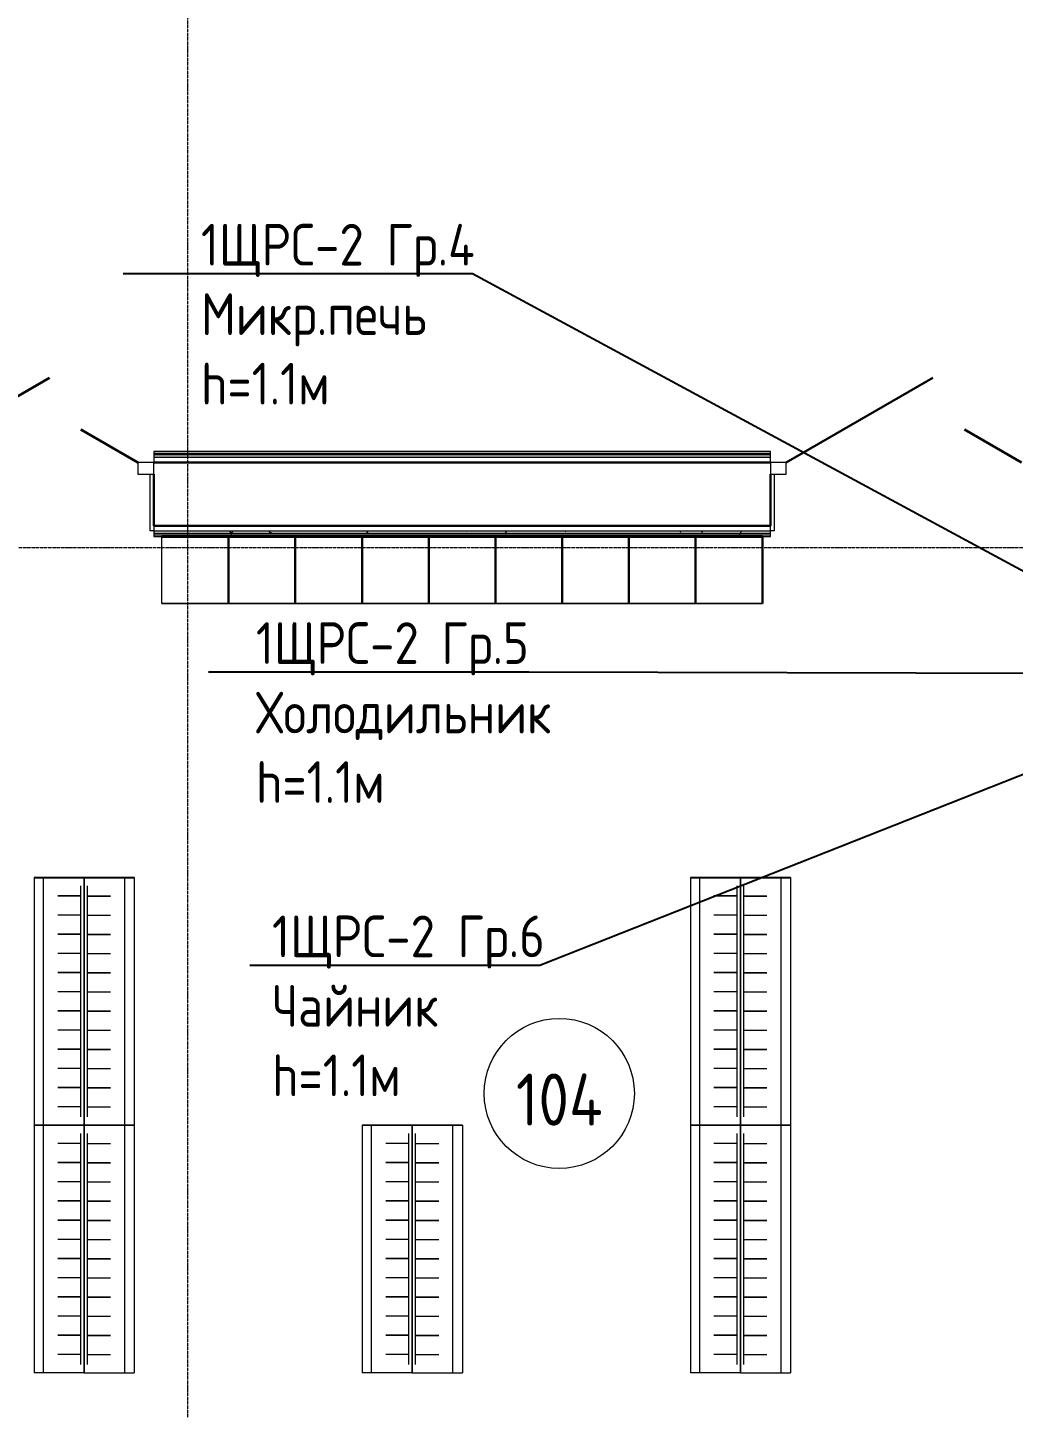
# Model space of a CAD drawing. Header units: millimetres. Extents: x -32 to 417638015, y -35 to 175284279.
# Drawn here: x 416273945 to 416279855, y 175234831 to 175243113 of the extents above; entities that cross this region are included whole.
import ezdxf
from ezdxf import colors
from ezdxf.entities.mleader import LeaderData, LeaderLine
from ezdxf.math import Vec2, Vec3

# ---------------------------------------------------------------- set-up
doc = ezdxf.new("R2010")
doc.units = ezdxf.units.MM
doc.linetypes.add('ADSK_Линия сетки', pattern=[25, 20, -2.5, 0, -2.5])
doc.layers.add('_ЭМ_Надписи', color=7, linetype='Continuous')
doc.layers.add('ЭОМ_Лотки рабочие', color=5, linetype='Continuous')
for name, color, linetype, lineweight in [('_ЭМ_ТХобщее_слой', 7, 'Continuous', 30), ('Аннотация', 7, 'Continuous', 18), ('Двери', 7, 'Continuous', 9), ('Оси', 253, 'Continuous', 9), ('Перекрытие', 7, 'Continuous', 18), ('Стены внутренние', 7, 'Continuous', 18), ('Стены несущие', 7, 'Continuous', 30), ('Стены отделка', 7, 'Continuous', 30), ('Стены штриховка', 7, 'Continuous', 9), ('ШТРИХОВКА', 252, 'Continuous', 15)]:
    doc.layers.add(name, color=color, linetype=linetype, lineweight=lineweight)
doc.layers.add('Линии', color=7, linetype='Continuous', lineweight=9, true_color=0x00a600)
doc.styles.add('GOST Common', font='GOST_Common.ttf', dxfattribs={"width": 0.9, "height": 349.9999999999996})
doc.styles.add('ЭОМ', font='isocpeur.ttf', dxfattribs={"width": 0.85, "height": 250})
pattern_1 = [(0, (557.2005734382547, 188.9018102923583), (406.4, 101.6), [33.528, -271.272, 33.528, -271.272, -1625.6]), (0, (557.2005734382547, 188.9018102923583), (406.4, 101.6), [-609.6, 33.528, -576.072, 33.528, -271.272, -711.2]), (0, (557.2005734382547, 188.9018102923583), (406.4, 101.6), [-1524, 33.528, -169.672, 33.528, -474.472]), (120, (709.6005734382488, 239.7018102923575), (-291.1881810244989, 301.1527240979959), [33.52799999999996, -271.2719999999997, 33.52799999999996, -271.2719999999997, -1625.599999999999]), (120, (709.6005734382488, 239.7018102923575), (-291.1881810244989, 301.1527240979959), [-609.5999999999995, 33.52799999999996, -576.0719999999994, 33.52799999999996, -271.2719999999997, -711.1999999999995]), (120, (709.6005734382488, 239.7018102923575), (-291.1881810244989, 301.1527240979959), [-1523.999999999999, 33.52799999999996, -169.6719999999999, 33.52799999999996, -474.4719999999997]), (240, (760.4005734382372, 442.9018102923583), (-115.2118189755009, -402.7527240979958), [33.528, -271.272, 33.528, -271.272, -1625.6]), (240, (760.4005734382372, 442.9018102923583), (-115.2118189755009, -402.7527240979958), [-609.6, 33.528, -576.072, 33.528, -271.272, -711.2]), (240, (760.4005734382372, 442.9018102923583), (-115.2118189755009, -402.7527240979958), [-1524, 33.528, -169.672, 33.528, -474.472])]

# ---------------------------------------------------------------- blocks, each defined once
blk = doc.blocks.new('ТХ 1 этаж.')
at = {"color": 252, "lineweight": 0, "true_color": 0x939598}
for p, q in [((17408.17886979581, 6592.731557985069), (17408.17886979581, 6992.731557985069)), ((17408.17886979581, 6992.731557985186), (18408.17886979581, 6992.731557985186)), ((18608.17886979581, 6592.731557985069), (18608.17886979581, 6992.731557985069)), ((18608.17886979581, 6992.731557985186), (19608.17886979581, 6992.731557985186)), ((19808.17886979584, 6592.731557985069), (19808.17886979584, 6992.731557985069)), ((19808.17886979584, 6992.731557985186), (20808.17886979584, 6992.731557985186)), ((17408.17886979581, 6592.731557985069), (18608.17886979581, 6592.731557985069)), ((18608.17886979581, 6592.731557985069), (17408.17886979581, 6592.731557985069)), ((18608.17886979581, 6592.731557985069), (19808.17886979581, 6592.731557985069)), ((19808.17886979581, 6592.731557985069), (18608.17886979581, 6592.731557985069)), ((19808.17886979584, 6592.731557985069), (21008.17886979584, 6592.731557985069)), ((21008.17886979584, 6592.731557985069), (19808.17886979584, 6592.731557985069)), ((16942.18757148454, 4948.546631931327), (16642.18757148454, 4948.546631931327)), ((16642.18757148454, 4948.546631931327), (16642.18757148454, 3463.54663193156)), ((16642.18757148454, 4948.546631931327), (16942.18757148454, 4948.546631931327)), ((16698.18757148454, 3463.54663193156), (16698.18757148454, 4948.546631931327)), ((16922.18757148454, 3513.546631931618), (16922.18757148454, 4898.54663193156)), ((16942.18757148454, 4948.546631931327), (16942.18757148454, 3463.54663193156)), ((16942.18757148454, 4948.546631931327), (16942.18757148454, 3463.54663193156)), ((16942.18757148454, 3463.54663193156), (16942.18757148454, 4948.546631931327)), ((16942.18757148454, 3463.54663193156), (16942.18757148454, 4948.546631931327)), ((16942.18757148454, 4948.546631931327), (17242.18757148454, 4948.546631931327)), ((17242.18757148454, 4948.546631931327), (16942.18757148454, 4948.546631931327)), ((16962.18757148454, 3513.546631931618), (16962.18757148454, 4898.54663193156)), ((17186.18757148454, 3463.54663193156), (17186.18757148454, 4948.546631931327)), ((17242.18757148454, 4948.546631931327), (17242.18757148454, 3463.54663193156)), ((20876.84843702539, 4948.546631931327), (20576.84843702539, 4948.546631931327)), ((20576.84843702539, 4948.546631931327), (20576.84843702539, 3463.54663193156)), ((20576.84843702539, 4948.546631931327), (20876.84843702539, 4948.546631931327)), ((20632.84843702539, 3463.54663193156), (20632.84843702539, 4948.546631931327)), ((20856.84843702539, 3513.546631931618), (20856.84843702539, 4898.54663193156)), ((20876.84843702539, 4948.546631931327), (20876.84843702539, 3463.54663193156)), ((20876.84843702539, 4948.546631931327), (20876.84843702539, 3463.54663193156)), ((20876.84843702539, 3463.54663193156), (20876.84843702539, 4948.546631931327)), ((20876.84843702539, 3463.54663193156), (20876.84843702539, 4948.546631931327)), ((20876.84843702539, 4948.546631931327), (21176.84843702539, 4948.546631931327)), ((21176.84843702539, 4948.546631931327), (20876.84843702539, 4948.546631931327)), ((20896.84843702539, 3513.546631931618), (20896.84843702539, 4898.54663193156)), ((21120.84843702539, 3463.54663193156), (21120.84843702539, 4948.546631931327)), ((21176.84843702539, 4948.546631931327), (21176.84843702539, 3463.54663193156)), ((16922.18757148454, 4838.54663193156), (16783.56515684904, 4838.54663193156)), ((16962.18757148454, 4838.54663193156), (17100.80998612003, 4838.54663193156)), ((20856.84843702539, 4838.54663193156), (20718.22602238989, 4838.54663193156)), ((20896.84843702539, 4838.54663193156), (21035.47085166088, 4838.54663193156)), ((16922.18757148454, 4723.54663193156), (16783.56515684904, 4723.54663193156)), ((16962.18757148454, 4723.54663193156), (17100.80998612003, 4723.54663193156)), ((20856.84843702539, 4723.54663193156), (20718.22602238989, 4723.54663193156)), ((20896.84843702539, 4723.54663193156), (21035.47085166088, 4723.54663193156)), ((16922.18757148454, 4608.546631931618), (16783.56515684904, 4608.546631931618)), ((16962.18757148454, 4608.546631931618), (17100.80998612003, 4608.546631931618)), ((20856.84843702539, 4608.546631931618), (20718.22602238989, 4608.546631931618)), ((20896.84843702539, 4608.546631931618), (21035.47085166088, 4608.546631931618)), ((16922.18757148454, 4493.54663193156), (16783.56515684904, 4493.54663193156)), ((16962.18757148454, 4493.54663193156), (17100.80998612003, 4493.54663193156)), ((20856.84843702539, 4493.54663193156), (20718.22602238989, 4493.54663193156)), ((20896.84843702539, 4493.54663193156), (21035.47085166088, 4493.54663193156)), ((16922.18757148454, 4378.54663193156), (16783.56515684904, 4378.54663193156)), ((16962.18757148454, 4378.54663193156), (17100.80998612003, 4378.54663193156)), ((20856.84843702539, 4378.54663193156), (20718.22602238989, 4378.54663193156)), ((20896.84843702539, 4378.54663193156), (21035.47085166088, 4378.54663193156)), ((16922.18757148454, 4263.546631931618), (16783.56515684904, 4263.546631931618)), ((16962.18757148454, 4263.546631931618), (17100.80998612003, 4263.546631931618)), ((20856.84843702539, 4263.546631931618), (20718.22602238989, 4263.546631931618)), ((20896.84843702539, 4263.546631931618), (21035.47085166088, 4263.546631931618)), ((16922.18757148454, 4148.54663193156), (16783.56515684904, 4148.54663193156)), ((16962.18757148454, 4148.54663193156), (17100.80998612003, 4148.54663193156)), ((20856.84843702539, 4148.54663193156), (20718.22602238989, 4148.54663193156)), ((20896.84843702539, 4148.54663193156), (21035.47085166088, 4148.54663193156)), ((16922.18757148454, 4033.546631931618), (16783.56515684904, 4033.546631931618)), ((16962.18757148454, 4033.546631931618), (17100.80998612003, 4033.546631931618)), ((20856.84843702539, 4033.546631931618), (20718.22602238989, 4033.546631931618)), ((20896.84843702539, 4033.546631931618), (21035.47085166088, 4033.546631931618)), ((16922.18757148454, 3918.546631931618), (16783.56515684904, 3918.546631931618)), ((16962.18757148454, 3918.546631931618), (17100.80998612003, 3918.546631931618)), ((20856.84843702539, 3918.546631931618), (20718.22602238989, 3918.546631931618)), ((20896.84843702539, 3918.546631931618), (21035.47085166088, 3918.546631931618)), ((16922.18757148454, 3803.54663193156), (16783.56515684904, 3803.54663193156)), ((16962.18757148454, 3803.54663193156), (17100.80998612003, 3803.54663193156)), ((20856.84843702539, 3803.54663193156), (20718.22602238989, 3803.54663193156)), ((20896.84843702539, 3803.54663193156), (21035.47085166088, 3803.54663193156)), ((16922.18757148454, 3688.54663193156), (16783.56515684904, 3688.54663193156)), ((16962.18757148454, 3688.54663193156), (17100.80998612003, 3688.54663193156)), ((20856.84843702539, 3688.54663193156), (20718.22602238989, 3688.54663193156)), ((20896.84843702539, 3688.54663193156), (21035.47085166088, 3688.54663193156)), ((16922.18757148454, 3573.546631931618), (16783.56515684904, 3573.546631931618)), ((16962.18757148454, 3573.546631931618), (17100.80998612003, 3573.546631931618)), ((20856.84843702539, 3573.546631931618), (20718.22602238989, 3573.546631931618)), ((20896.84843702539, 3573.546631931618), (21035.47085166088, 3573.546631931618)), ((16942.18757148451, 3463.54663193156), (16642.18757148451, 3463.54663193156)), ((16642.18757148451, 3463.54663193156), (16642.18757148451, 1978.546631931793)), ((16642.18757148451, 3463.54663193156), (16942.18757148451, 3463.54663193156)), ((16942.18757148454, 3463.54663193156), (16642.18757148454, 3463.54663193156)), ((16698.18757148451, 1978.546631931793), (16698.18757148451, 3463.54663193156)), ((16922.18757148451, 2028.546631931851), (16922.18757148451, 3413.546631931793)), ((16942.18757148451, 3463.54663193156), (16942.18757148451, 1978.546631931793)), ((16942.18757148451, 3463.54663193156), (16942.18757148451, 1978.546631931793)), ((16942.18757148451, 1978.546631931793), (16942.18757148451, 3463.54663193156)), ((16942.18757148451, 1978.546631931793), (16942.18757148451, 3463.54663193156)), ((16942.18757148451, 3463.54663193156), (17242.18757148451, 3463.54663193156)), ((17242.18757148451, 3463.54663193156), (16942.18757148451, 3463.54663193156)), ((16942.18757148454, 3463.54663193156), (17242.18757148454, 3463.54663193156)), ((16962.18757148451, 2028.546631931851), (16962.18757148451, 3413.546631931793)), ((17186.18757148451, 1978.546631931793), (17186.18757148451, 3463.54663193156)), ((17242.18757148451, 3463.54663193156), (17242.18757148451, 1978.546631931793)), ((18909.51800425495, 3463.54663193156), (18609.51800425495, 3463.54663193156)), ((18609.51800425495, 3463.54663193156), (18609.51800425495, 1978.546631931793)), ((18609.51800425495, 3463.54663193156), (18909.51800425495, 3463.54663193156)), ((18665.51800425495, 1978.546631931793), (18665.51800425495, 3463.54663193156)), ((18889.51800425495, 2028.546631931851), (18889.51800425495, 3413.546631931793)), ((18909.51800425495, 3463.54663193156), (18909.51800425495, 1978.546631931793)), ((18909.51800425495, 3463.54663193156), (18909.51800425495, 1978.546631931793)), ((18909.51800425495, 1978.546631931793), (18909.51800425495, 3463.54663193156)), ((18909.51800425495, 1978.546631931793), (18909.51800425495, 3463.54663193156)), ((18909.51800425495, 3463.54663193156), (19209.51800425495, 3463.54663193156)), ((19209.51800425495, 3463.54663193156), (18909.51800425495, 3463.54663193156)), ((18929.51800425495, 2028.546631931851), (18929.51800425495, 3413.546631931793)), ((19153.51800425495, 1978.546631931793), (19153.51800425495, 3463.54663193156)), ((19209.51800425495, 3463.54663193156), (19209.51800425495, 1978.546631931793)), ((20876.84843702539, 3463.54663193156), (20576.84843702539, 3463.54663193156)), ((20576.84843702539, 3463.54663193156), (20576.84843702539, 1978.546631931793)), ((20576.84843702539, 3463.54663193156), (20876.84843702539, 3463.54663193156)), ((20876.84843702539, 3463.54663193156), (20576.84843702539, 3463.54663193156)), ((20632.84843702539, 1978.546631931793), (20632.84843702539, 3463.54663193156)), ((20856.84843702539, 2028.546631931851), (20856.84843702539, 3413.546631931793)), ((20876.84843702539, 3463.54663193156), (20876.84843702539, 1978.546631931793)), ((20876.84843702539, 3463.54663193156), (20876.84843702539, 1978.546631931793)), ((20876.84843702539, 1978.546631931793), (20876.84843702539, 3463.54663193156)), ((20876.84843702539, 1978.546631931793), (20876.84843702539, 3463.54663193156)), ((20876.84843702539, 3463.54663193156), (21176.84843702539, 3463.54663193156)), ((21176.84843702539, 3463.54663193156), (20876.84843702539, 3463.54663193156)), ((20876.84843702539, 3463.54663193156), (21176.84843702539, 3463.54663193156)), ((20896.84843702539, 2028.546631931851), (20896.84843702539, 3413.546631931793)), ((21120.84843702539, 1978.546631931793), (21120.84843702539, 3463.54663193156)), ((21176.84843702539, 3463.54663193156), (21176.84843702539, 1978.546631931793)), ((16922.18757148451, 3353.546631931793), (16783.56515684901, 3353.546631931793)), ((16962.18757148451, 3353.546631931793), (17100.80998612, 3353.546631931793)), ((18889.51800425495, 3353.546631931793), (18750.89558961945, 3353.546631931793)), ((18929.51800425495, 3353.546631931793), (19068.14041889044, 3353.546631931793)), ((20856.84843702539, 3353.546631931793), (20718.22602238989, 3353.546631931793)), ((20896.84843702539, 3353.546631931793), (21035.47085166088, 3353.546631931793)), ((16922.18757148451, 3238.546631931793), (16783.56515684901, 3238.546631931793)), ((16962.18757148451, 3238.546631931793), (17100.80998612, 3238.546631931793)), ((18889.51800425495, 3238.546631931793), (18750.89558961945, 3238.546631931793)), ((18929.51800425495, 3238.546631931793), (19068.14041889044, 3238.546631931793)), ((20856.84843702539, 3238.546631931793), (20718.22602238989, 3238.546631931793)), ((20896.84843702539, 3238.546631931793), (21035.47085166088, 3238.546631931793)), ((16922.18757148451, 3123.546631931851), (16783.56515684901, 3123.546631931851)), ((16962.18757148451, 3123.546631931851), (17100.80998612, 3123.546631931851)), ((18889.51800425495, 3123.546631931851), (18750.89558961945, 3123.546631931851)), ((18929.51800425495, 3123.546631931851), (19068.14041889044, 3123.546631931851)), ((20856.84843702539, 3123.546631931851), (20718.22602238989, 3123.546631931851)), ((20896.84843702539, 3123.546631931851), (21035.47085166088, 3123.546631931851)), ((16922.18757148451, 3008.546631931793), (16783.56515684901, 3008.546631931793)), ((16962.18757148451, 3008.546631931793), (17100.80998612, 3008.546631931793)), ((18889.51800425495, 3008.546631931793), (18750.89558961945, 3008.546631931793)), ((18929.51800425495, 3008.546631931793), (19068.14041889044, 3008.546631931793)), ((20856.84843702539, 3008.546631931793), (20718.22602238989, 3008.546631931793)), ((20896.84843702539, 3008.546631931793), (21035.47085166088, 3008.546631931793)), ((16922.18757148451, 2893.546631931793), (16783.56515684901, 2893.546631931793)), ((16962.18757148451, 2893.546631931793), (17100.80998612, 2893.546631931793)), ((18889.51800425495, 2893.546631931793), (18750.89558961945, 2893.546631931793)), ((18929.51800425495, 2893.546631931793), (19068.14041889044, 2893.546631931793)), ((20856.84843702539, 2893.546631931793), (20718.22602238989, 2893.546631931793)), ((20896.84843702539, 2893.546631931793), (21035.47085166088, 2893.546631931793)), ((16922.18757148451, 2778.546631931851), (16783.56515684901, 2778.546631931851)), ((16962.18757148451, 2778.546631931851), (17100.80998612, 2778.546631931851)), ((18889.51800425495, 2778.546631931851), (18750.89558961945, 2778.546631931851)), ((18929.51800425495, 2778.546631931851), (19068.14041889044, 2778.546631931851)), ((20856.84843702539, 2778.546631931851), (20718.22602238989, 2778.546631931851)), ((20896.84843702539, 2778.546631931851), (21035.47085166088, 2778.546631931851)), ((16922.18757148451, 2663.546631931793), (16783.56515684901, 2663.546631931793)), ((16962.18757148451, 2663.546631931793), (17100.80998612, 2663.546631931793)), ((18889.51800425495, 2663.546631931793), (18750.89558961945, 2663.546631931793)), ((18929.51800425495, 2663.546631931793), (19068.14041889044, 2663.546631931793)), ((20856.84843702539, 2663.546631931793), (20718.22602238989, 2663.546631931793)), ((20896.84843702539, 2663.546631931793), (21035.47085166088, 2663.546631931793)), ((16922.18757148451, 2548.546631931851), (16783.56515684901, 2548.546631931851)), ((16962.18757148451, 2548.546631931851), (17100.80998612, 2548.546631931851)), ((18889.51800425495, 2548.546631931851), (18750.89558961945, 2548.546631931851)), ((18929.51800425495, 2548.546631931851), (19068.14041889044, 2548.546631931851)), ((20856.84843702539, 2548.546631931851), (20718.22602238989, 2548.546631931851)), ((20896.84843702539, 2548.546631931851), (21035.47085166088, 2548.546631931851)), ((16922.18757148451, 2433.546631931851), (16783.56515684901, 2433.546631931851)), ((16962.18757148451, 2433.546631931851), (17100.80998612, 2433.546631931851)), ((18889.51800425495, 2433.546631931851), (18750.89558961945, 2433.546631931851)), ((18929.51800425495, 2433.546631931851), (19068.14041889044, 2433.546631931851)), ((20856.84843702539, 2433.546631931851), (20718.22602238989, 2433.546631931851)), ((20896.84843702539, 2433.546631931851), (21035.47085166088, 2433.546631931851)), ((16922.18757148451, 2318.546631931793), (16783.56515684901, 2318.546631931793)), ((16962.18757148451, 2318.546631931793), (17100.80998612, 2318.546631931793)), ((18889.51800425495, 2318.546631931793), (18750.89558961945, 2318.546631931793)), ((18929.51800425495, 2318.546631931793), (19068.14041889044, 2318.546631931793)), ((20856.84843702539, 2318.546631931793), (20718.22602238989, 2318.546631931793)), ((20896.84843702539, 2318.546631931793), (21035.47085166088, 2318.546631931793)), ((16922.18757148451, 2203.546631931793), (16783.56515684901, 2203.546631931793)), ((16962.18757148451, 2203.546631931793), (17100.80998612, 2203.546631931793)), ((18889.51800425495, 2203.546631931793), (18750.89558961945, 2203.546631931793)), ((18929.51800425495, 2203.546631931793), (19068.14041889044, 2203.546631931793)), ((20856.84843702539, 2203.546631931793), (20718.22602238989, 2203.546631931793)), ((20896.84843702539, 2203.546631931793), (21035.47085166088, 2203.546631931793)), ((16922.18757148451, 2088.546631931851), (16783.56515684901, 2088.546631931851)), ((16962.18757148451, 2088.546631931851), (17100.80998612, 2088.546631931851)), ((18889.51800425495, 2088.546631931851), (18750.89558961945, 2088.546631931851)), ((18929.51800425495, 2088.546631931851), (19068.14041889044, 2088.546631931851)), ((20856.84843702539, 2088.546631931851), (20718.22602238989, 2088.546631931851)), ((20896.84843702539, 2088.546631931851), (21035.47085166088, 2088.546631931851)), ((16942.18757148451, 1978.546631931793), (16642.18757148451, 1978.546631931793)), ((16942.18757148451, 1978.546631931793), (17242.18757148451, 1978.546631931793)), ((18909.51800425495, 1978.546631931793), (18609.51800425495, 1978.546631931793)), ((18909.51800425495, 1978.546631931793), (19209.51800425495, 1978.546631931793)), ((20876.84843702539, 1978.546631931793), (20576.84843702539, 1978.546631931793)), ((20876.84843702539, 1978.546631931793), (21176.84843702539, 1978.546631931793))]:
    blk.add_line(p, q, dxfattribs=at)
at = {"color": 252, "true_color": 0x939598}
for p, q in [((17408.17886979581, 6992.731557985069), (18608.17886979581, 6992.731557985069)), ((17408.17886979581, 6992.731557985069), (17808.17886979581, 6992.731557985069)), ((17808.17886979581, 6992.731557985069), (17808.17886979581, 6592.731557985069)), ((18208.17886979581, 6992.731557985186), (18208.17886979581, 6592.731557985186)), ((18608.17886979581, 6992.731557985069), (19808.17886979581, 6992.731557985069)), ((18608.17886979581, 6992.731557985069), (19008.17886979581, 6992.731557985069)), ((18608.17886979581, 6992.731557985069), (18608.17886979581, 6592.731557985069)), ((19008.17886979581, 6992.731557985069), (19008.17886979581, 6592.731557985069)), ((19408.17886979581, 6992.731557985186), (19408.17886979581, 6592.731557985186)), ((19808.17886979581, 6992.731557985069), (19808.17886979581, 6592.731557985069)), ((19808.17886979584, 6992.731557985069), (21008.17886979584, 6992.731557985069)), ((19808.17886979584, 6992.731557985069), (20208.17886979584, 6992.731557985069)), ((20208.17886979584, 6992.731557985069), (20208.17886979584, 6592.731557985069)), ((20608.17886979584, 6992.731557985186), (20608.17886979584, 6592.731557985186)), ((21008.17886979584, 6992.731557985069), (21008.17886979584, 6592.731557985069))]:
    blk.add_line(p, q, dxfattribs=at)
blk = doc.blocks.new('1 этаж')
at = {"layer": 'Стены внутренние', "lineweight": 9}
h = blk.add_hatch(dxfattribs=at)
h.set_pattern_fill('FP_12', color=8, style=0, pattern_type=2)
h.set_pattern_definition(pattern_1)
h.paths.add_polyline_path([(39466.20057343831, 9024.110918689683), (39466.20057343831, 9039.110918689661), (38271.20057343831, 9039.110918689661), (38271.20057343831, 9024.110918689683), (39210.1576617753, 9024.110918689683)])
h.paths.add_polyline_path([(32876.64180859271, 9024.110918689683), (36671.20057343828, 9024.110918689683), (36671.20057343828, 9039.110918689734), (32191.20057343828, 9039.110918689734), (32191.20057343828, 9024.110918689683)])
h.paths.add_polyline_path([(40496.20057343828, 9024.110918689683), (40623.33106693215, 9024.110918689683), (40623.33106693215, 9039.110918689661), (40496.20057343828, 9039.110918689661)])
h.paths.add_polyline_path([(13876.09424904492, 9024.110918689763), (14200.20057343825, 9024.110918689763), (14200.20057343825, 9039.1109186898), (10503.20057343831, 9039.1109186898), (10503.20057343831, 9024.110918689763), (11764.92229798407, 9024.110918689763)])
h.paths.add_polyline_path([(15800.20057343831, 9024.110918689763), (22012.31671553198, 9024.110918689763), (22012.31671553198, 9039.1109186898), (15800.20057343831, 9039.1109186898)])
h.paths.add_polyline_path([(8900.486175572878, 9024.110918689763), (8903.200573438255, 9024.110918689763), (8903.200573438255, 9039.1109186898), (8121.287109691795, 9039.1109186898), (8121.287109691795, 9024.110918689763), (8598.164371392748, 9024.110918689763)])
h.paths.add_polyline_path([(25487.53997987969, 9024.110918689763), (26114.73465997889, 9024.110918689763), (26114.73465997889, 9039.1109186898), (23912.31671553195, 9039.1109186898), (23912.31671553195, 9024.110918689763), (25375.99474061813, 9024.110918689763)])
h.paths.add_polyline_path([(30671.20057343828, 9024.110918689763), (30671.20057343828, 9039.110918689734), (28054.73465997892, 9039.110918689734), (28054.73465997892, 9024.110918689763), (30237.67686976661, 9024.110918689763)])
h = blk.add_hatch(dxfattribs=at)
h.set_pattern_fill('FP_12', color=8, style=0, pattern_type=2)
h.set_pattern_definition(pattern_1)
h.paths.add_polyline_path([(15999.70057343828, 8569.110918689807), (15999.70057343828, 8584.110918689767), (15800.20057343855, 8584.110918689767), (15800.20057343831, 8569.110918689807), (15989.70057343828, 8569.110918689807)])
h.paths.add_polyline_path([(8903.200573438255, 8569.110918689807), (8903.200573438255, 8584.1109186898), (8839.287109691853, 8584.1109186898), (8839.287109691853, 8569.110918689807), (8900.486175572878, 8569.110918689807)])
h.paths.add_polyline_path([(13876.09424904492, 8569.110918689807), (14200.20057343825, 8569.110918689807), (14200.20057343825, 8584.1109186898), (10503.20057343831, 8584.1109186898), (10503.20057343831, 8569.110918689807), (11764.92229798407, 8569.110918689807)])
at = {"layer": 'Двери', "color": 8, "lineweight": 30}
for p, q in [((8998.200573438275, 8994.110918689767), (9877.216358279478, 9501.610918689767)), ((14295.20057343827, 8994.110918689752), (15174.21635827948, 9501.610918689752)), ((10408.20057343827, 8994.110918689767), (10066.12053894342, 9191.610918689767)), ((15705.20057343827, 8994.110918689752), (15363.12053894342, 9191.610918689752))]:
    blk.add_line(p, q, dxfattribs=at)
at = {"layer": 'Двери', "color": 8}
for p, q in [((10408.20057343827, 8994.110918689767), (10408.20057343827, 8924.11091868977)), ((10503.20057343827, 8994.110918689767), (10408.20057343827, 8994.110918689767)), ((10503.20057343827, 8924.11091868977), (10503.20057343827, 8994.110918689767)), ((14200.20057343827, 8994.110918689752), (14200.20057343827, 8924.110918689756)), ((14295.20057343827, 8994.110918689752), (14200.20057343827, 8994.110918689752)), ((14295.20057343827, 8924.110918689756), (14295.20057343827, 8994.110918689752)), ((10408.20057343827, 8924.11091868977), (10503.20057343827, 8924.11091868977)), ((14200.20057343827, 8924.110918689756), (14295.20057343827, 8924.110918689756))]:
    blk.add_line(p, q, dxfattribs=at)
at = {"layer": 'Линии', "color": 8}
blk.add_circle((12934.4087157785, 5209.117938167998), 450.0000000000006, dxfattribs=at)
at = {"layer": 'Оси', "color": 8, "linetype": 'ADSK_Линия сетки'}
for p, q in [((10706.76592647669, -4162.595295516306), (10706.76592647674, 21955.21979350086)), ((-9557.52796469443, 8483.901810291965), (56672.20057343818, 8483.90181029175))]:
    blk.add_line(p, q, dxfattribs=at)
at = {"layer": 'Перекрытие', "color": 8}
for p, q in [((10480.48617557285, 8584.1109186898), (10480.48617557285, 8924.11091868977)), ((14222.20057343828, 8924.11091868976), (14222.20057343828, 8584.11091868977)), ((10503.20057343831, 8584.1109186898), (10480.48617557285, 8584.1109186898)), ((14222.20057343828, 8584.11091868977), (14200.20057343825, 8584.11091868977))]:
    blk.add_line(p, q, dxfattribs=at)
at = {"layer": 'Стены несущие', "color": 8}
for p, q in [((14200.20057343825, 8994.110918689785), (10503.20057343831, 8994.110918689785)), ((10503.20057343831, 8924.110918689763), (10503.20057343831, 8614.110918689734)), ((14200.20057343825, 8614.110918689734), (14200.20057343825, 8924.110918689756)), ((10503.20057343831, 8614.110918689734), (14200.20057343825, 8614.110918689734))]:
    blk.add_line(p, q, dxfattribs=at)
at = {"layer": 'Стены отделка', "color": 8, "lineweight": 9}
for p, q in [((10503.20057343823, 9059.110918689788), (10503.20057343831, 8994.110918689785)), ((14200.20057343825, 9059.110918689788), (10503.20057343823, 9059.110918689788)), ((14200.20057343825, 8994.110918689785), (14200.20057343825, 9059.110918689788)), ((10503.20057343831, 8614.110918689803), (10503.20057343823, 8549.1109186898)), ((14200.20057343825, 8549.1109186898), (14200.20057343825, 8614.110918689803)), ((10503.20057343823, 8549.1109186898), (14200.20057343825, 8549.1109186898))]:
    blk.add_line(p, q, dxfattribs=at)
at = {"layer": 'Стены штриховка', "color": 8}
for p, q in [((14200.20057343825, 9048.110918689741), (10503.20057343823, 9048.110918689807)), ((14200.20057343825, 9039.110918689792), (10503.20057343823, 9039.110918689792)), ((14200.20057343825, 9024.110918689745), (10503.20057343831, 9024.110918689745)), ((10503.20057343831, 8584.110918689777), (14200.20057343825, 8584.110918689777)), ((10503.20057343823, 8569.110918689796), (14200.20057343825, 8569.110918689796)), ((10503.20057343823, 8560.110918689781), (14200.20057343825, 8560.110918689781))]:
    blk.add_line(p, q, dxfattribs=at)
at = {"layer": 'ЭОМ_Лотки рабочие'}
blk.add_blockref('ТХ 1 этаж.', (-6856.491728035588, 1554.379405807718), dxfattribs=at)
at = {"layer": 'Аннотация', "color": 8, "lineweight": 9, "insert": (12934.4087157785, 5172.169817909249), "char_height": 312.5000000000001, "width": 520.2111192702771, "attachment_point": 5, "line_spacing_factor": 1.022765581104984, "style": 'GOST Common'}
blk.add_mtext('104', dxfattribs=at)
blk = doc.blocks.new('_ЭМ_ТХ2_1этаж')
at = {"color": 252, "lineweight": 0, "true_color": 0x939598}
for p, q in [((128556.0697493191, -62600.77971097614), (128556.0697493191, -62200.77971097614)), ((128556.0697493191, -62200.77971097603), (129556.0697493191, -62200.77971097603)), ((129756.0697493191, -62600.77971097614), (129756.0697493191, -62200.77971097614)), ((129756.0697493191, -62200.77971097603), (130756.0697493191, -62200.77971097603)), ((130956.0697493191, -62600.77971097614), (130956.0697493191, -62200.77971097614)), ((130956.0697493191, -62200.77971097603), (131956.0697493191, -62200.77971097603)), ((128556.0697493191, -62600.77971097614), (129756.0697493191, -62600.77971097614)), ((129756.0697493191, -62600.77971097614), (128556.0697493191, -62600.77971097614)), ((129756.0697493191, -62600.77971097614), (130956.0697493191, -62600.77971097614)), ((130956.0697493191, -62600.77971097614), (129756.0697493191, -62600.77971097614)), ((130956.0697493191, -62600.77971097614), (132156.0697493191, -62600.77971097614)), ((132156.0697493191, -62600.77971097614), (130956.0697493191, -62600.77971097614)), ((128090.0784510078, -64244.96463702983), (127790.0784510078, -64244.96463702983)), ((127790.0784510078, -64244.96463702983), (127790.0784510078, -65729.9646370296)), ((127790.0784510078, -64244.96463702983), (128090.0784510078, -64244.96463702983)), ((127846.0784510078, -65729.9646370296), (127846.0784510078, -64244.96463702983)), ((128090.0784510078, -64244.96463702983), (128090.0784510078, -65729.9646370296)), ((128090.0784510078, -64244.96463702983), (128090.0784510078, -65729.9646370296)), ((128090.0784510078, -65729.9646370296), (128090.0784510078, -64244.96463702983)), ((128090.0784510078, -65729.9646370296), (128090.0784510078, -64244.96463702983)), ((128090.0784510078, -64244.96463702983), (128390.0784510078, -64244.96463702983)), ((128390.0784510078, -64244.96463702983), (128090.0784510078, -64244.96463702983)), ((128334.0784510078, -65729.9646370296), (128334.0784510078, -64244.96463702983)), ((128390.0784510078, -64244.96463702983), (128390.0784510078, -65729.9646370296)), ((132024.7393165486, -64244.96463702983), (131724.7393165486, -64244.96463702983)), ((131724.7393165486, -64244.96463702983), (131724.7393165486, -65729.9646370296)), ((131724.7393165486, -64244.96463702983), (132024.7393165486, -64244.96463702983)), ((131780.7393165486, -65729.9646370296), (131780.7393165486, -64244.96463702983)), ((132024.7393165486, -64244.96463702983), (132024.7393165486, -65729.9646370296)), ((132024.7393165486, -64244.96463702983), (132024.7393165486, -65729.9646370296)), ((132024.7393165486, -65729.9646370296), (132024.7393165486, -64244.96463702983)), ((132024.7393165486, -65729.9646370296), (132024.7393165486, -64244.96463702983)), ((132024.7393165486, -64244.96463702983), (132324.7393165486, -64244.96463702983)), ((132324.7393165486, -64244.96463702983), (132024.7393165486, -64244.96463702983)), ((132268.7393165486, -65729.9646370296), (132268.7393165486, -64244.96463702983)), ((132324.7393165486, -64244.96463702983), (132324.7393165486, -65729.9646370296)), ((128070.0784510078, -64354.9646370296), (127931.4560363723, -64354.9646370296)), ((128070.0784510078, -65679.96463702958), (128070.0784510078, -64294.9646370296)), ((128110.0784510078, -65679.96463702958), (128110.0784510078, -64294.9646370296)), ((128110.0784510078, -64354.9646370296), (128248.7008656433, -64354.9646370296)), ((132004.7393165486, -64354.9646370296), (131866.1169019131, -64354.9646370296)), ((132004.7393165486, -65679.96463702958), (132004.7393165486, -64294.9646370296)), ((132044.7393165486, -65679.96463702958), (132044.7393165486, -64294.9646370296)), ((132044.7393165486, -64354.9646370296), (132183.3617311841, -64354.9646370296)), ((128070.0784510078, -64469.9646370296), (127931.4560363723, -64469.9646370296)), ((128110.0784510078, -64469.9646370296), (128248.7008656433, -64469.9646370296)), ((132004.7393165486, -64469.9646370296), (131866.1169019131, -64469.9646370296)), ((132044.7393165486, -64469.9646370296), (132183.3617311841, -64469.9646370296)), ((128070.0784510078, -64584.96463702958), (127931.4560363723, -64584.96463702958)), ((128110.0784510078, -64584.96463702958), (128248.7008656433, -64584.96463702958)), ((132004.7393165486, -64584.96463702958), (131866.1169019131, -64584.96463702958)), ((132044.7393165486, -64584.96463702958), (132183.3617311841, -64584.96463702958)), ((128070.0784510078, -64699.9646370296), (127931.4560363723, -64699.9646370296)), ((128110.0784510078, -64699.9646370296), (128248.7008656433, -64699.9646370296)), ((132004.7393165486, -64699.9646370296), (131866.1169019131, -64699.9646370296)), ((132044.7393165486, -64699.9646370296), (132183.3617311841, -64699.9646370296)), ((128070.0784510078, -64814.9646370296), (127931.4560363723, -64814.9646370296)), ((128110.0784510078, -64814.9646370296), (128248.7008656433, -64814.9646370296)), ((132004.7393165486, -64814.9646370296), (131866.1169019131, -64814.9646370296)), ((132044.7393165486, -64814.9646370296), (132183.3617311841, -64814.9646370296)), ((128070.0784510078, -64929.96463702958), (127931.4560363723, -64929.96463702958)), ((128110.0784510078, -64929.96463702958), (128248.7008656433, -64929.96463702958)), ((132004.7393165486, -64929.96463702958), (131866.1169019131, -64929.96463702958)), ((132044.7393165486, -64929.96463702958), (132183.3617311841, -64929.96463702958)), ((128070.0784510078, -65044.9646370296), (127931.4560363723, -65044.9646370296)), ((128110.0784510078, -65044.9646370296), (128248.7008656433, -65044.9646370296)), ((132004.7393165486, -65044.9646370296), (131866.1169019131, -65044.9646370296)), ((132044.7393165486, -65044.9646370296), (132183.3617311841, -65044.9646370296)), ((128070.0784510078, -65159.96463702958), (127931.4560363723, -65159.96463702958)), ((128110.0784510078, -65159.96463702958), (128248.7008656433, -65159.96463702958)), ((132004.7393165486, -65159.96463702958), (131866.1169019131, -65159.96463702958)), ((132044.7393165486, -65159.96463702958), (132183.3617311841, -65159.96463702958)), ((128070.0784510078, -65274.96463702958), (127931.4560363723, -65274.96463702958)), ((128110.0784510078, -65274.96463702958), (128248.7008656433, -65274.96463702958)), ((132004.7393165486, -65274.96463702958), (131866.1169019131, -65274.96463702958)), ((132044.7393165486, -65274.96463702958), (132183.3617311841, -65274.96463702958)), ((128070.0784510078, -65389.9646370296), (127931.4560363723, -65389.9646370296)), ((128110.0784510078, -65389.9646370296), (128248.7008656433, -65389.9646370296)), ((132004.7393165486, -65389.9646370296), (131866.1169019131, -65389.9646370296)), ((132044.7393165486, -65389.9646370296), (132183.3617311841, -65389.9646370296)), ((128070.0784510078, -65504.9646370296), (127931.4560363723, -65504.9646370296)), ((128110.0784510078, -65504.9646370296), (128248.7008656433, -65504.9646370296)), ((132004.7393165486, -65504.9646370296), (131866.1169019131, -65504.9646370296)), ((132044.7393165486, -65504.9646370296), (132183.3617311841, -65504.9646370296)), ((128070.0784510078, -65619.96463702958), (127931.4560363723, -65619.96463702958)), ((128110.0784510078, -65619.96463702958), (128248.7008656433, -65619.96463702958)), ((132004.7393165486, -65619.96463702958), (131866.1169019131, -65619.96463702958)), ((132044.7393165486, -65619.96463702958), (132183.3617311841, -65619.96463702958)), ((128090.0784510078, -65729.9646370296), (127790.0784510078, -65729.9646370296)), ((127790.0784510078, -65729.9646370296), (127790.0784510078, -67214.96463702936)), ((127790.0784510078, -65729.9646370296), (128090.0784510078, -65729.9646370296)), ((128090.0784510078, -65729.9646370296), (127790.0784510078, -65729.9646370296)), ((127846.0784510078, -67214.96463702936), (127846.0784510078, -65729.9646370296)), ((128090.0784510078, -65729.9646370296), (128090.0784510078, -67214.96463702936)), ((128090.0784510078, -65729.9646370296), (128090.0784510078, -67214.96463702936)), ((128090.0784510078, -67214.96463702936), (128090.0784510078, -65729.9646370296)), ((128090.0784510078, -67214.96463702936), (128090.0784510078, -65729.9646370296)), ((128090.0784510078, -65729.9646370296), (128390.0784510078, -65729.9646370296)), ((128390.0784510078, -65729.9646370296), (128090.0784510078, -65729.9646370296)), ((128090.0784510078, -65729.9646370296), (128390.0784510078, -65729.9646370296)), ((128334.0784510078, -67214.96463702936), (128334.0784510078, -65729.9646370296)), ((128390.0784510078, -65729.9646370296), (128390.0784510078, -67214.96463702936)), ((130057.4088837782, -65729.9646370296), (129757.4088837782, -65729.9646370296)), ((129757.4088837782, -65729.9646370296), (129757.4088837782, -67214.96463702936)), ((129757.4088837782, -65729.9646370296), (130057.4088837782, -65729.9646370296)), ((129813.4088837782, -67214.96463702936), (129813.4088837782, -65729.9646370296)), ((130057.4088837782, -65729.9646370296), (130057.4088837782, -67214.96463702936)), ((130057.4088837782, -65729.9646370296), (130057.4088837782, -67214.96463702936)), ((130057.4088837782, -67214.96463702936), (130057.4088837782, -65729.9646370296)), ((130057.4088837782, -67214.96463702936), (130057.4088837782, -65729.9646370296)), ((130057.4088837782, -65729.9646370296), (130357.4088837782, -65729.9646370296)), ((130357.4088837782, -65729.9646370296), (130057.4088837782, -65729.9646370296)), ((130301.4088837782, -67214.96463702936), (130301.4088837782, -65729.9646370296)), ((130357.4088837782, -65729.9646370296), (130357.4088837782, -67214.96463702936)), ((132024.7393165486, -65729.9646370296), (131724.7393165486, -65729.9646370296)), ((131724.7393165486, -65729.9646370296), (131724.7393165486, -67214.96463702936)), ((131724.7393165486, -65729.9646370296), (132024.7393165486, -65729.9646370296)), ((132024.7393165486, -65729.9646370296), (131724.7393165486, -65729.9646370296)), ((131780.7393165486, -67214.96463702936), (131780.7393165486, -65729.9646370296)), ((132024.7393165486, -65729.9646370296), (132024.7393165486, -67214.96463702936)), ((132024.7393165486, -65729.9646370296), (132024.7393165486, -67214.96463702936)), ((132024.7393165486, -67214.96463702936), (132024.7393165486, -65729.9646370296)), ((132024.7393165486, -67214.96463702936), (132024.7393165486, -65729.9646370296)), ((132024.7393165486, -65729.9646370296), (132324.7393165486, -65729.9646370296)), ((132324.7393165486, -65729.9646370296), (132024.7393165486, -65729.9646370296)), ((132024.7393165486, -65729.9646370296), (132324.7393165486, -65729.9646370296)), ((132268.7393165486, -67214.96463702936), (132268.7393165486, -65729.9646370296)), ((132324.7393165486, -65729.9646370296), (132324.7393165486, -67214.96463702936)), ((128070.0784510078, -65839.96463702936), (127931.4560363723, -65839.96463702936)), ((128070.0784510078, -67164.96463702935), (128070.0784510078, -65779.96463702936)), ((128110.0784510078, -67164.96463702935), (128110.0784510078, -65779.96463702936)), ((128110.0784510078, -65839.96463702936), (128248.7008656432, -65839.96463702936)), ((130037.4088837782, -65839.96463702936), (129898.7864691427, -65839.96463702936)), ((130037.4088837782, -67164.96463702935), (130037.4088837782, -65779.96463702936)), ((130077.4088837782, -67164.96463702935), (130077.4088837782, -65779.96463702936)), ((130077.4088837782, -65839.96463702936), (130216.0312984137, -65839.96463702936)), ((132004.7393165486, -65839.96463702936), (131866.1169019131, -65839.96463702936)), ((132004.7393165486, -67164.96463702935), (132004.7393165486, -65779.96463702936)), ((132044.7393165486, -67164.96463702935), (132044.7393165486, -65779.96463702936)), ((132044.7393165486, -65839.96463702936), (132183.3617311841, -65839.96463702936)), ((128070.0784510078, -65954.96463702936), (127931.4560363723, -65954.96463702936)), ((128110.0784510078, -65954.96463702936), (128248.7008656432, -65954.96463702936)), ((130037.4088837782, -65954.96463702936), (129898.7864691427, -65954.96463702936)), ((130077.4088837782, -65954.96463702936), (130216.0312984137, -65954.96463702936)), ((132004.7393165486, -65954.96463702936), (131866.1169019131, -65954.96463702936)), ((132044.7393165486, -65954.96463702936), (132183.3617311841, -65954.96463702936)), ((128070.0784510078, -66069.96463702935), (127931.4560363723, -66069.96463702935)), ((128110.0784510078, -66069.96463702935), (128248.7008656432, -66069.96463702935)), ((130037.4088837782, -66069.96463702935), (129898.7864691427, -66069.96463702935)), ((130077.4088837782, -66069.96463702935), (130216.0312984137, -66069.96463702935)), ((132004.7393165486, -66069.96463702935), (131866.1169019131, -66069.96463702935)), ((132044.7393165486, -66069.96463702935), (132183.3617311841, -66069.96463702935)), ((128070.0784510078, -66184.96463702936), (127931.4560363723, -66184.96463702936)), ((128110.0784510078, -66184.96463702936), (128248.7008656432, -66184.96463702936)), ((130037.4088837782, -66184.96463702936), (129898.7864691427, -66184.96463702936)), ((130077.4088837782, -66184.96463702936), (130216.0312984137, -66184.96463702936)), ((132004.7393165486, -66184.96463702936), (131866.1169019131, -66184.96463702936)), ((132044.7393165486, -66184.96463702936), (132183.3617311841, -66184.96463702936)), ((128070.0784510078, -66299.96463702936), (127931.4560363723, -66299.96463702936)), ((128110.0784510078, -66299.96463702936), (128248.7008656432, -66299.96463702936)), ((130037.4088837782, -66299.96463702936), (129898.7864691427, -66299.96463702936)), ((130077.4088837782, -66299.96463702936), (130216.0312984137, -66299.96463702936)), ((132004.7393165486, -66299.96463702936), (131866.1169019131, -66299.96463702936)), ((132044.7393165486, -66299.96463702936), (132183.3617311841, -66299.96463702936)), ((128070.0784510078, -66414.96463702935), (127931.4560363723, -66414.96463702935)), ((128110.0784510078, -66414.96463702935), (128248.7008656432, -66414.96463702935)), ((130037.4088837782, -66414.96463702935), (129898.7864691427, -66414.96463702935)), ((130077.4088837782, -66414.96463702935), (130216.0312984137, -66414.96463702935)), ((132004.7393165486, -66414.96463702935), (131866.1169019131, -66414.96463702935)), ((132044.7393165486, -66414.96463702935), (132183.3617311841, -66414.96463702935)), ((128070.0784510078, -66529.96463702936), (127931.4560363723, -66529.96463702936)), ((128110.0784510078, -66529.96463702936), (128248.7008656432, -66529.96463702936)), ((130037.4088837782, -66529.96463702936), (129898.7864691427, -66529.96463702936)), ((130077.4088837782, -66529.96463702936), (130216.0312984137, -66529.96463702936)), ((132004.7393165486, -66529.96463702936), (131866.1169019131, -66529.96463702936)), ((132044.7393165486, -66529.96463702936), (132183.3617311841, -66529.96463702936)), ((128070.0784510078, -66644.96463702935), (127931.4560363723, -66644.96463702935)), ((128110.0784510078, -66644.96463702935), (128248.7008656432, -66644.96463702935)), ((130037.4088837782, -66644.96463702935), (129898.7864691427, -66644.96463702935)), ((130077.4088837782, -66644.96463702935), (130216.0312984137, -66644.96463702935)), ((132004.7393165486, -66644.96463702935), (131866.1169019131, -66644.96463702935)), ((132044.7393165486, -66644.96463702935), (132183.3617311841, -66644.96463702935)), ((128070.0784510078, -66759.96463702935), (127931.4560363723, -66759.96463702935)), ((128110.0784510078, -66759.96463702935), (128248.7008656432, -66759.96463702935)), ((130037.4088837782, -66759.96463702935), (129898.7864691427, -66759.96463702935)), ((130077.4088837782, -66759.96463702935), (130216.0312984137, -66759.96463702935)), ((132004.7393165486, -66759.96463702935), (131866.1169019131, -66759.96463702935)), ((132044.7393165486, -66759.96463702935), (132183.3617311841, -66759.96463702935)), ((128070.0784510078, -66874.96463702936), (127931.4560363723, -66874.96463702936)), ((128110.0784510078, -66874.96463702936), (128248.7008656432, -66874.96463702936)), ((130037.4088837782, -66874.96463702936), (129898.7864691427, -66874.96463702936)), ((130077.4088837782, -66874.96463702936), (130216.0312984137, -66874.96463702936)), ((132004.7393165486, -66874.96463702936), (131866.1169019131, -66874.96463702936)), ((132044.7393165486, -66874.96463702936), (132183.3617311841, -66874.96463702936)), ((128070.0784510078, -66989.96463702936), (127931.4560363723, -66989.96463702936)), ((128110.0784510078, -66989.96463702936), (128248.7008656432, -66989.96463702936)), ((130037.4088837782, -66989.96463702936), (129898.7864691427, -66989.96463702936)), ((130077.4088837782, -66989.96463702936), (130216.0312984137, -66989.96463702936)), ((132004.7393165486, -66989.96463702936), (131866.1169019131, -66989.96463702936)), ((132044.7393165486, -66989.96463702936), (132183.3617311841, -66989.96463702936)), ((128070.0784510078, -67104.96463702935), (127931.4560363723, -67104.96463702935)), ((128110.0784510078, -67104.96463702935), (128248.7008656432, -67104.96463702935)), ((130037.4088837782, -67104.96463702935), (129898.7864691427, -67104.96463702935)), ((130077.4088837782, -67104.96463702935), (130216.0312984137, -67104.96463702935)), ((132004.7393165486, -67104.96463702935), (131866.1169019131, -67104.96463702935)), ((132044.7393165486, -67104.96463702935), (132183.3617311841, -67104.96463702935)), ((128090.0784510078, -67214.96463702936), (127790.0784510078, -67214.96463702936)), ((128090.0784510078, -67214.96463702936), (128390.0784510078, -67214.96463702936)), ((130057.4088837782, -67214.96463702936), (129757.4088837782, -67214.96463702936)), ((130057.4088837782, -67214.96463702936), (130357.4088837782, -67214.96463702936)), ((132024.7393165486, -67214.96463702936), (131724.7393165486, -67214.96463702936)), ((132024.7393165486, -67214.96463702936), (132324.7393165486, -67214.96463702936))]:
    blk.add_line(p, q, dxfattribs=at)
at = {"color": 252, "true_color": 0x939598}
for p, q in [((128556.0697493191, -62200.77971097614), (129756.0697493191, -62200.77971097614)), ((128556.0697493191, -62200.77971097614), (128956.0697493191, -62200.77971097614)), ((128956.0697493191, -62200.77971097614), (128956.0697493191, -62600.77971097614)), ((129356.0697493191, -62200.77971097603), (129356.0697493191, -62600.77971097603)), ((129756.0697493191, -62200.77971097614), (130956.0697493191, -62200.77971097614)), ((129756.0697493191, -62200.77971097614), (130156.0697493191, -62200.77971097614)), ((129756.0697493191, -62200.77971097614), (129756.0697493191, -62600.77971097614)), ((130156.0697493191, -62200.77971097614), (130156.0697493191, -62600.77971097614)), ((130556.0697493191, -62200.77971097603), (130556.0697493191, -62600.77971097603)), ((130956.0697493191, -62200.77971097614), (130956.0697493191, -62600.77971097614)), ((130956.0697493191, -62200.77971097614), (132156.0697493191, -62200.77971097614)), ((130956.0697493191, -62200.77971097614), (131356.0697493191, -62200.77971097614)), ((131356.0697493191, -62200.77971097614), (131356.0697493191, -62600.77971097614)), ((131756.0697493191, -62200.77971097603), (131756.0697493191, -62600.77971097603)), ((132156.0697493191, -62200.77971097614), (132156.0697493191, -62600.77971097614))]:
    blk.add_line(p, q, dxfattribs=at)

msp = doc.modelspace()

# ---------------------------------------------------------------- block references
at = {"layer": '_ЭМ_ТХобщее_слой', "lineweight": 50}
msp.add_blockref('_ЭМ_ТХ2_1этаж', (416146193.7251987, 175302259.5538031), dxfattribs=at)
at = {"layer": 'ШТРИХОВКА'}
msp.add_blockref('1 этаж', (416264198.1010904, 175231510.6631508), dxfattribs=at)

# ---------------------------------------------------------------- leaders
at = {"layer": '_ЭМ_Надписи', "color": 7, "ltscale": 5}
ml = msp.add_multileader_mtext('Standard', dxfattribs=at)
ml.set_content('{\\fGOST Common|b0|i0|c204|p34;\\W0.9;\\C256;1ЩРС-2\\fISOCPEUR|b0|i0|c204|p34;\\W0.85; Гр.4 Микр.печь\\P\\pxql;\\fGOST Common|b0|i0|c0|p34;\\W0.9;h=\\fGOST Common|b0|i0|c204|p34;1\\fGOST Common|b0|i0|c0|p34;.\\fGOST Common|b0|i0|c204|p34;1м}', color=1, style='ЭОМ')
ml.set_leader_properties()
ml.build(insert=Vec2(0, 0))
ml.multileader.update_dxf_attribs({"text_left_attachment_type": 6, "text_right_attachment_type": 6, "dogleg_length": 0, "arrow_head_size": 200})
ctx = ml.context
ctx.base_point, ctx.char_height, ctx.arrow_head_size, ctx.landing_gap_size, ctx.plane_origin = Vec3(416274984.1772829, 175241635.9226496, -64.26463315267222), 250, 200, 0, Vec3(416252982.1299939, 175252178.6378641, -64.26463315267222)
ctx.left_attachment, ctx.right_attachment = 6, 6
notes = []
notes.append((ctx, [(1, (1, 1, 0), (416276611.6772829, 175241635.9226496, -64.26463315267222), (-1, 0), 0, [(0, [(416280375.57687, 175239602.5252097, -64.26463315267222)], 0, [])])]))
ctx.mtext.insert, ctx.mtext.width, ctx.mtext.defined_height, ctx.mtext.flow_direction = Vec3(416274984.1772829, 175241935.9226496, -64.26463315267222), 2073.809115969734, 545.6159617257083, 5
ml = msp.add_multileader_mtext('Standard', dxfattribs=at)
ml.set_content('{\\fGOST Common|b0|i0|c204|p34;\\W0.9;\\C256;1ЩРС-2\\fISOCPEUR|b0|i0|c204|p34;\\W0.85; Гр.5\\PХолодильник\\P\\fGOST Common|b0|i0|c0|p34;\\W0.9;h=\\fGOST Common|b0|i0|c204|p34;1\\fGOST Common|b0|i0|c0|p34;.\\fGOST Common|b0|i0|c204|p34;1м}', color=1, style='ЭОМ')
ml.set_leader_properties()
ml.build(insert=Vec2(0, 0))
ml.multileader.update_dxf_attribs({"text_left_attachment_type": 6, "text_right_attachment_type": 6, "dogleg_length": 0, "arrow_head_size": 200})
ctx = ml.context
ctx.base_point, ctx.char_height, ctx.arrow_head_size, ctx.landing_gap_size, ctx.plane_origin = Vec3(416275313.8918728, 175239246.0939732, -64.26463315267222), 250, 200, 0, Vec3(416252994.1650742, 175249711.3436412, -64.26463315267222)
ctx.left_attachment, ctx.right_attachment = 6, 6
notes.append((ctx, [(1, (1, 1, 0), (416276950.1418728, 175239246.0939732, -64.26463315267222), (-1, 0), 0, [(0, [(416280369.3282724, 175239238.5898123, -64.26463315267222)], 0, [])])]))
ctx.mtext.insert, ctx.mtext.width, ctx.mtext.defined_height, ctx.mtext.flow_direction = Vec3(416275313.8918728, 175239546.0939732, -64.26463315267222), 2073.809115969734, 545.6159617257083, 5
ml = msp.add_multileader_mtext('Standard', dxfattribs=at)
ml.set_content('{\\fGOST Common|b0|i0|c204|p34;\\W0.9;\\C256;1ЩРС-2\\fISOCPEUR|b0|i0|c204|p34;\\W0.85; Гр.6\\P\\pxql;Чайник\\P\\fGOST Common|b0|i0|c0|p34;\\W0.9;h=\\fGOST Common|b0|i0|c204|p34;1\\fGOST Common|b0|i0|c0|p34;.\\fGOST Common|b0|i0|c204|p34;1м}', color=1, style='ЭОМ')
ml.set_leader_properties()
ml.build(insert=Vec2(0, 0))
ml.multileader.update_dxf_attribs({"text_left_attachment_type": 6, "text_right_attachment_type": 6, "dogleg_length": 0, "arrow_head_size": 200})
ctx = ml.context
ctx.base_point, ctx.char_height, ctx.arrow_head_size, ctx.landing_gap_size, ctx.plane_origin = Vec3(416275410.4163321, 175237487.0238709, -64.26463315267222), 250, 200, 0, Vec3(416253060.6895335, 175247952.2735388, -64.26463315267222)
ctx.left_attachment, ctx.right_attachment = 6, 6
notes.append((ctx, [(1, (1, 1, 0), (416277016.6663321, 175237487.0238709, -64.26463315267222), (-1, 0), 0, [(0, [(416280357.2306837, 175238808.6148346, -64.26463315267222)], 0, [])])]))
ctx.mtext.insert, ctx.mtext.width, ctx.mtext.defined_height, ctx.mtext.flow_direction = Vec3(416275410.4163321, 175237787.0238709, -64.26463315267222), 2073.809115969734, 545.6159617257083, 5
for ctx, leaders in notes:
    for number, flags, end, landing, length, lines in leaders:
        leader = LeaderData()
        leader.index, (leader.has_last_leader_line, leader.has_dogleg_vector, leader.attachment_direction) = number, flags
        leader.last_leader_point, leader.dogleg_vector, leader.dogleg_length = Vec3(end), Vec3(landing), length
        for number, points, colour, breaks in lines:
            line = LeaderLine()
            line.index, line.vertices, line.color, line.breaks = number, Vec3.list(points), colors.encode_raw_color(colour), breaks
            leader.lines.append(line)
        ctx.leaders.append(leader)

doc.saveas('drawing.dxf')
